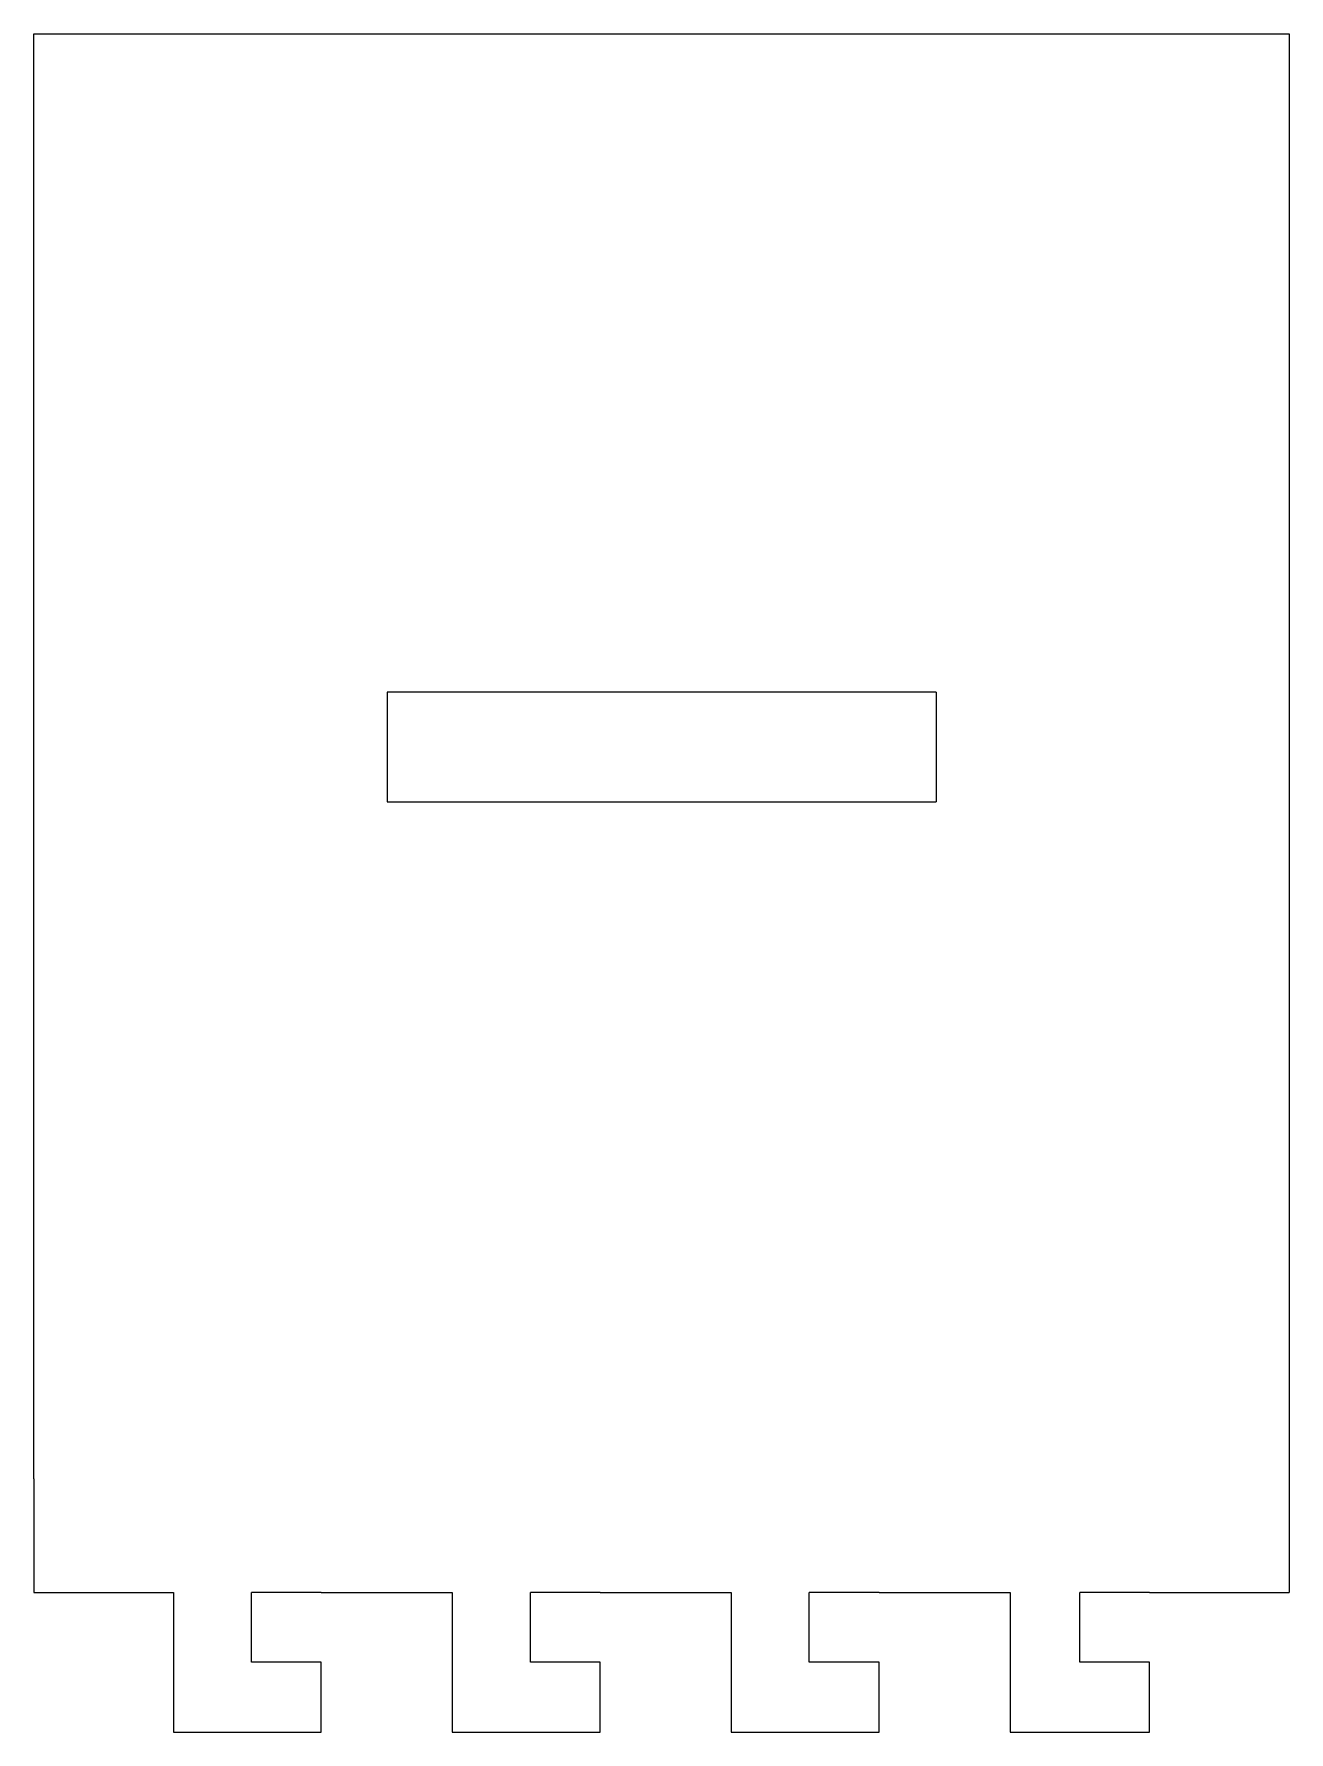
# Model space of a CAD drawing. Header units: inches. Extents: x 0.25 to 7.95, y -7.13 to -0.25.
# Drawn here: x 2.595 to 4.845, y -3.295 to -0.251 of the extents above; entities that cross this region are included whole.
import ezdxf

# ---------------------------------------------------------------- set-up
doc = ezdxf.new("R2010")
doc.units = ezdxf.units.IN
doc.header["$MEASUREMENT"] = 0
doc.layers.add('Layer 1', color=7, linetype='Continuous')

# ---------------------------------------------------------------- blocks, each defined once
blk = doc.blocks.new('block 22')
at = {"layer": 'Layer 1', "color": 7, "lineweight": 5, "true_color": 0xffffff}
blk.add_lwpolyline([(2.5946, -2.8411), (2.5946, -3.0448)], dxfattribs=at)
blk = doc.blocks.new('block 24')
at = {"layer": 'Layer 1', "color": 7, "lineweight": 5, "true_color": 0xffffff}
for points in [[(2.9846, -3.1698), (2.9846, -3.0448)], [(3.1096, -3.0448), (2.9846, -3.0448)], [(3.1096, -3.1698), (2.9846, -3.1698)], [(3.1096, -3.2948), (3.1096, -3.1698)]]:
    blk.add_lwpolyline(points, dxfattribs=at)
blk = doc.blocks.new('block 25')
at = {"layer": 'Layer 1', "color": 7, "lineweight": 5, "true_color": 0xffffff}
for points in [[(3.4846, -3.1698), (3.4846, -3.0448)], [(3.6096, -3.0448), (3.4846, -3.0448)], [(3.6096, -3.1698), (3.4846, -3.1698)], [(3.6096, -3.2948), (3.6096, -3.1698)]]:
    blk.add_lwpolyline(points, dxfattribs=at)
blk = doc.blocks.new('block 26')
at = {"layer": 'Layer 1', "color": 7, "lineweight": 5, "true_color": 0xffffff}
for points in [[(3.9846, -3.1698), (3.9846, -3.0448)], [(4.1096, -3.0448), (3.9846, -3.0448)], [(4.1096, -3.1698), (3.9846, -3.1698)], [(4.1096, -3.2948), (4.1096, -3.1698)]]:
    blk.add_lwpolyline(points, dxfattribs=at)
blk = doc.blocks.new('block 27')
at = {"layer": 'Layer 1', "color": 7, "lineweight": 5, "true_color": 0xffffff}
for points in [[(4.4696, -3.1698), (4.4696, -3.0448)], [(4.5946, -3.0448), (4.4696, -3.0448)], [(4.5946, -3.1698), (4.4696, -3.1698)], [(4.5946, -3.2948), (4.5946, -3.1698)]]:
    blk.add_lwpolyline(points, dxfattribs=at)
blk = doc.blocks.new('block 23')
at = {"layer": 'Layer 1', "color": 7, "lineweight": 5, "true_color": 0xffffff}
for points in [[(2.5946, -3.0448), (2.8446, -3.0448)], [(2.8446, -3.0448), (2.8446, -3.2948)], [(3.1096, -3.0448), (3.3446, -3.0448)], [(3.3446, -3.0448), (3.3446, -3.2948)], [(3.6096, -3.0448), (3.8446, -3.0448)], [(3.8446, -3.0448), (3.8446, -3.2948)], [(4.1096, -3.0448), (4.3446, -3.0448)], [(4.3446, -3.0448), (4.3446, -3.2948)], [(4.5946, -3.0448), (4.8446, -3.0448)], [(2.8446, -3.2948), (3.1096, -3.2948)], [(3.3446, -3.2948), (3.6096, -3.2948)], [(3.8446, -3.2948), (4.1096, -3.2948)], [(4.3446, -3.2948), (4.5946, -3.2948)]]:
    blk.add_lwpolyline(points, dxfattribs=at)
at = {"layer": 'Layer 1'}
for name in ['block 24', 'block 25', 'block 26', 'block 27']:
    blk.add_blockref(name, (0, 0), dxfattribs=at)
blk = doc.blocks.new('block 21')
at = {"layer": 'Layer 1', "color": 7, "lineweight": 5, "true_color": 0xffffff}
for points in [[(2.5946, -2.8411), (2.5946, -0.2506)], [(2.5946, -0.2506), (4.8446, -0.2506)], [(4.8446, -0.2506), (4.8446, -2.8411), (4.8446, -3.0448)]]:
    blk.add_lwpolyline(points, dxfattribs=at)
at = {"layer": 'Layer 1'}
for name in ['block 22', 'block 23']:
    blk.add_blockref(name, (0, 0), dxfattribs=at)
blk = doc.blocks.new('block 28')
at = {"layer": 'Layer 1', "color": 7, "lineweight": 5, "true_color": 0xffffff}
for points in [[(3.2275, -1.4305), (3.2275, -1.6274)], [(4.2117, -1.4305), (3.2275, -1.4305)], [(4.2117, -1.4305), (4.2117, -1.6274)], [(3.2275, -1.6274), (4.2117, -1.6274)]]:
    blk.add_lwpolyline(points, dxfattribs=at)
blk = doc.blocks.new('block 20')
at = {"layer": 'Layer 1'}
for name in ['block 21', 'block 28']:
    blk.add_blockref(name, (0, 0), dxfattribs=at)

msp = doc.modelspace()

# ---------------------------------------------------------------- block references
at = {"layer": 'Layer 1'}
msp.add_blockref('block 20', (0, 0), dxfattribs=at)

doc.saveas('drawing.dxf')
